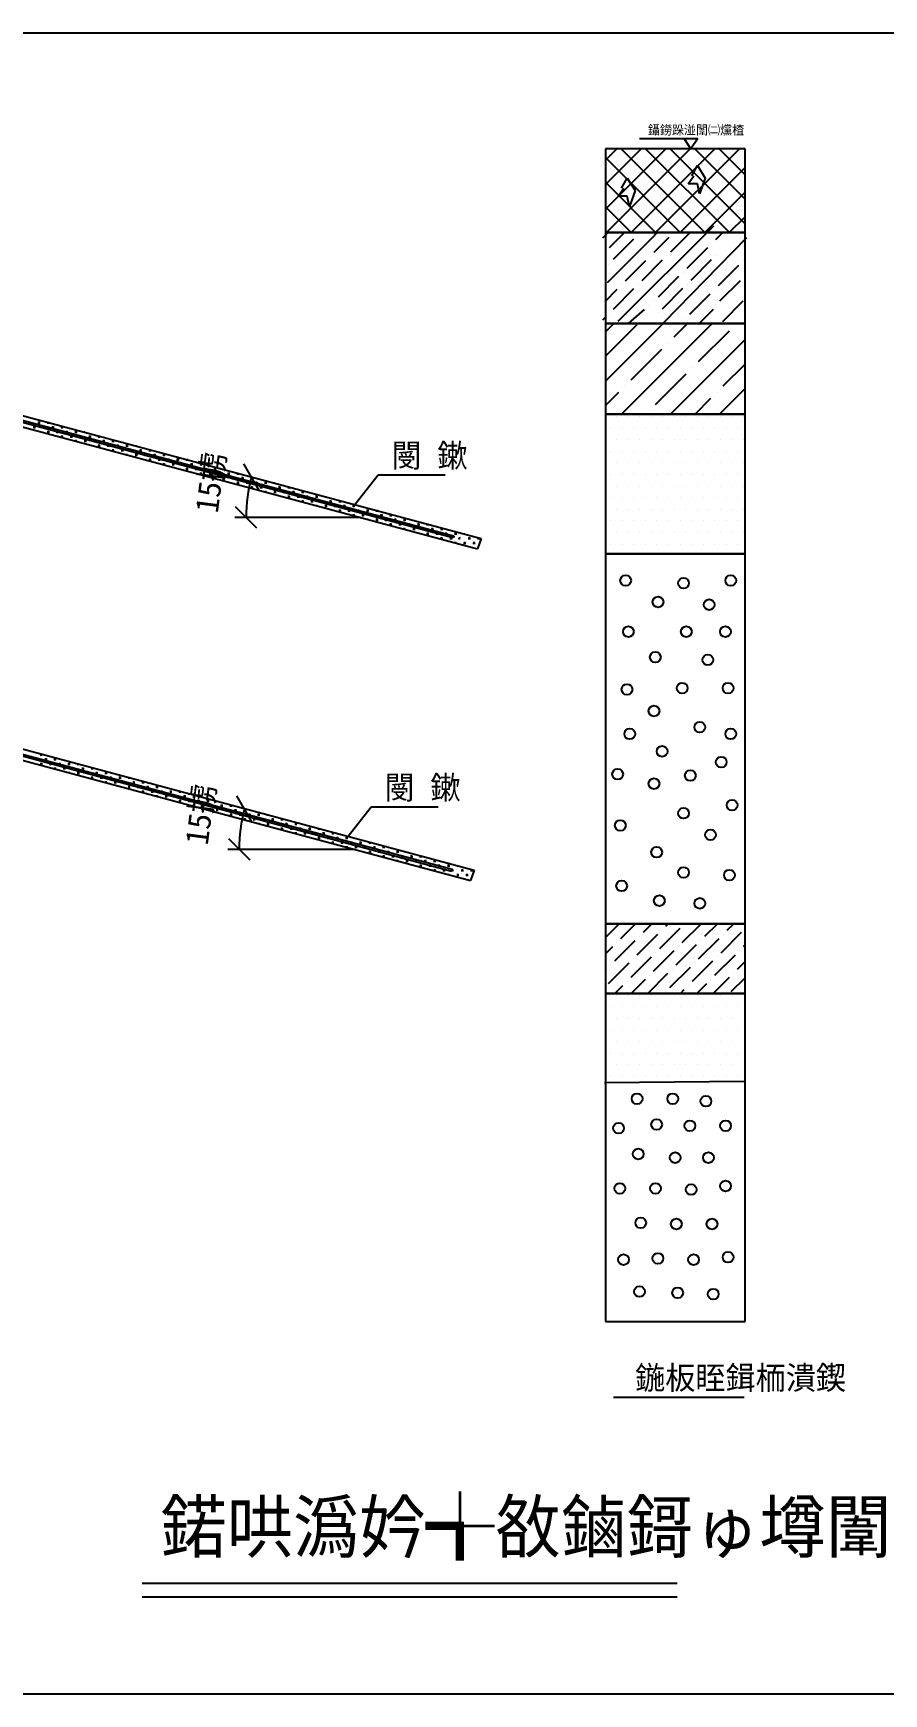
# Model space of a CAD drawing. Header units: metres. Extents: x 0 to 362, y 0 to 210.
# Drawn here: x 107.1 to 214.7, y 0 to 210 of the extents above; entities that cross this region are included whole.
import ezdxf

# ---------------------------------------------------------------- set-up
doc = ezdxf.new("R2010")
doc.units = ezdxf.units.M
doc.layers.add(' ', color=7, linetype='Continuous')

msp = doc.modelspace()

# ---------------------------------------------------------------- linework, layer by layer
for p, q in [((297, 210), (0, 210)), ((197.17, 195.38), (179.5, 195.38)), ((179.5, 195.38), (179.5, 184.79)), ((179.5, 187.74), (187.14, 195.38)), ((179.5, 190.85), (184.03, 195.38)), ((179.5, 193.95), (180.93, 195.38)), ((179.65, 184.79), (190.24, 195.38)), ((192.07, 184.79), (181.48, 195.38)), ((182.75, 184.79), (193.35, 195.38)), ((183.82, 196.67), (191.2, 196.67)), ((195.18, 184.79), (184.59, 195.38)), ((185.86, 184.79), (196.45, 195.38)), ((197.17, 185.9), (187.69, 195.38)), ((190.3, 195.39), (189.46, 196.67)), ((191.2, 196.67), (190.3, 195.39)), ((197.17, 189.01), (190.8, 195.38)), ((197.17, 192.11), (193.9, 195.38)), ((197.17, 195.22), (197, 195.38)), ((197.17, 184.79), (197.17, 195.38)), ((188.97, 184.79), (179.5, 194.27)), ((190.42, 191.96), (191.14, 193.25)), ((191.14, 193.25), (192.14, 191.68)), ((185.86, 184.79), (179.5, 191.16)), ((181.54, 190.39), (182.26, 191.68)), ((182.26, 191.68), (183.26, 190.11)), ((188.96, 184.79), (197.17, 193)), ((189.99, 190.96), (190.71, 191.96)), ((192.14, 191.68), (191.42, 189.68)), ((181.11, 189.39), (181.83, 190.39)), ((182.26, 189.39), (181.11, 189.39)), ((182.54, 188.1), (182.26, 189.39)), ((183.26, 190.11), (182.54, 188.1)), ((191.14, 190.96), (189.99, 190.96)), ((191.42, 189.68), (191.14, 190.96)), ((192.07, 184.79), (197.17, 189.9)), ((182.76, 184.79), (179.5, 188.06)), ((179.17, 184.11), (179.91, 184.85)), ((179.66, 184.79), (179.5, 184.95)), ((180.02, 182.88), (181.98, 184.85)), ((181.1, 173.6), (193.21, 185.65)), ((185.71, 184.44), (186.12, 184.85)), ((187.78, 182.37), (190.26, 184.85)), ((193.47, 183.92), (194.4, 184.85)), ((195.17, 184.79), (197.17, 186.79)), ((197.17, 184.79), (179.5, 184.79)), ((179.5, 184.79), (197.17, 184.79)), ((179.5, 184.79), (179.5, 173.31)), ((179.77, 178.49), (185.8, 184.52)), ((180.51, 181.41), (183.09, 184)), ((183.43, 184.24), (183.43, 184.24)), ((185.19, 183.92), (185.19, 183.92)), ((185.67, 182.3), (187.55, 184.19)), ((186.89, 173.43), (197.4, 184.18)), ((189.85, 180.3), (192.44, 182.88)), ((192.95, 183.4), (192.95, 183.4)), ((197.17, 173.31), (197.17, 184.79)), ((179.5, 182.37), (179.5, 182.37)), ((179.91, 180.73), (179.91, 180.73)), ((182.04, 178.68), (184.63, 181.27)), ((184.16, 178.74), (186.74, 181.33)), ((185.15, 181.78), (185.15, 181.78)), ((187.26, 181.85), (187.26, 181.85)), ((190.35, 178.78), (192.93, 181.37)), ((193.45, 181.89), (193.45, 181.89)), ((193.8, 178.1), (196.39, 180.68)), ((196.91, 181.2), (196.91, 181.2)), ((181.57, 180.3), (181.57, 180.3)), ((186.23, 176.68), (188.81, 179.26)), ((189.33, 179.78), (189.33, 179.78)), ((193.99, 176.16), (196.58, 178.74)), ((197.09, 179.26), (197.09, 179.26)), ((179.46, 176.09), (181.01, 177.64)), ((180.53, 175.12), (183.12, 177.71)), ((181.53, 178.16), (181.53, 178.16)), ((183.64, 178.23), (183.64, 178.23)), ((186.72, 175.16), (189.31, 177.75)), ((189.83, 178.26), (189.83, 178.26)), ((190.18, 174.47), (192.77, 177.06)), ((193.29, 177.58), (193.29, 177.58)), ((49.76, 175.81), (160.2, 146.22)), ((49.81, 176.04), (160.28, 146.44)), ((180.02, 174.61), (180.02, 174.61)), ((182.41, 173.29), (184.46, 175.04)), ((184.97, 175.56), (184.97, 175.56)), ((185.71, 176.16), (185.71, 176.16)), ((186.21, 174.64), (186.21, 174.64)), ((191.29, 173.22), (193.18, 175.11)), ((193.47, 175.64), (193.47, 175.64)), ((194.34, 173.56), (196.93, 176.15)), ((179.17, 173.76), (179.5, 174.09)), ((197.17, 173.31), (179.5, 173.31)), ((179.5, 173.31), (197.17, 173.31)), ((179.5, 173.31), (179.5, 161.84)), ((179.5, 166.01), (186.8, 173.31)), ((179.5, 172.22), (180.59, 173.31)), ((179.65, 169.27), (183.53, 173.15)), ((181.53, 161.84), (193.01, 173.31)), ((188.19, 171.6), (189.9, 173.31)), ((189.66, 173.96), (189.66, 173.96)), ((191.29, 168.5), (195.18, 172.38)), ((195.95, 173.15), (195.95, 173.15)), ((197.17, 161.84), (197.17, 173.31)), ((71.53, 170.82), (163.77, 146.11)), ((187.41, 170.82), (187.41, 170.82)), ((187.74, 161.84), (197.17, 171.27)), ((71.19, 169.47), (163.31, 144.79)), ((182.76, 166.17), (186.64, 170.05)), ((194.4, 165.39), (197.17, 168.16)), ((185.86, 163.06), (189.74, 166.94)), ((190.52, 167.72), (190.52, 167.72)), ((179.5, 162.91), (181.2, 164.61)), ((181.98, 165.39), (181.98, 165.39)), ((190.85, 161.84), (192.85, 163.84)), ((193.62, 164.61), (193.62, 164.61)), ((193.95, 161.84), (197.17, 165.06)), ((197.17, 161.84), (179.5, 161.84)), ((179.5, 161.84), (197.17, 161.84)), ((179.5, 161.84), (179.5, 144.18)), ((185.08, 162.29), (185.08, 162.29)), ((197.17, 144.18), (197.17, 161.84)), ((107.13, 160.17), (107.42, 160.17)), ((107.27, 161.19), (107.27, 161.29)), ((107.27, 160.02), (107.27, 160.32)), ((107.71, 160.75), (108, 160.75)), ((107.86, 160.61), (107.86, 160.9)), ((107.86, 159.72), (107.86, 159.73)), ((108.3, 160.17), (108.59, 160.17)), ((108.44, 160.02), (108.44, 160.32)), ((108.88, 160.75), (109.17, 160.75)), ((109.03, 160.61), (109.03, 160.82)), ((109.03, 159.44), (109.03, 159.73)), ((109.47, 160.17), (109.76, 160.17)), ((109.61, 160.02), (109.61, 160.32)), ((110.2, 159.44), (110.2, 159.73)), ((110.64, 160.17), (110.93, 160.17)), ((110.78, 160.02), (110.78, 160.32)), ((111.37, 159.44), (111.37, 159.73)), ((111.96, 160.02), (111.96, 160.04)), ((112.54, 159.44), (112.54, 159.73)), ((180.15, 160.04), (180.15, 160.04)), ((180.89, 161.5), (180.89, 161.5)), ((181.62, 160.04), (181.62, 160.04)), ((182.35, 161.5), (182.35, 161.5)), ((183.08, 160.04), (183.08, 160.04)), ((183.81, 161.5), (183.81, 161.5)), ((184.55, 160.04), (184.55, 160.04)), ((185.28, 161.5), (185.28, 161.5)), ((186.01, 160.04), (186.01, 160.04)), ((186.74, 161.5), (186.74, 161.5)), ((187.47, 160.04), (187.47, 160.04)), ((188.2, 161.5), (188.2, 161.5)), ((188.94, 160.04), (188.94, 160.04)), ((189.67, 161.5), (189.67, 161.5)), ((190.4, 160.04), (190.4, 160.04)), ((191.13, 161.5), (191.13, 161.5)), ((191.86, 160.04), (191.86, 160.04)), ((192.6, 161.5), (192.6, 161.5)), ((193.33, 160.04), (193.33, 160.04)), ((194.06, 161.5), (194.06, 161.5)), ((194.79, 160.04), (194.79, 160.04)), ((195.52, 161.5), (195.52, 161.5)), ((196.25, 160.04), (196.25, 160.04)), ((196.99, 161.5), (196.99, 161.5)), ((108.88, 159.58), (109.17, 159.58)), ((110.05, 159.58), (110.35, 159.58)), ((110.64, 159), (110.93, 159)), ((110.78, 158.94), (110.78, 159.14)), ((111.22, 159.58), (111.52, 159.58)), ((111.81, 159), (112.1, 159)), ((111.96, 158.85), (111.96, 159.14)), ((112.39, 159.58), (112.69, 159.58)), ((112.54, 158.47), (112.54, 158.56)), ((112.98, 159), (113.27, 159)), ((113.13, 158.85), (113.13, 159.14)), ((113.57, 159.58), (113.64, 159.58)), ((113.57, 158.41), (113.86, 158.41)), ((113.71, 159.44), (113.71, 159.57)), ((113.71, 158.27), (113.71, 158.56)), ((114.15, 159), (114.44, 159)), ((114.3, 158.85), (114.3, 159.14)), ((114.74, 158.41), (115.03, 158.41)), ((114.88, 158.27), (114.88, 158.56)), ((115.32, 159), (115.61, 159)), ((115.32, 157.83), (115.61, 157.83)), ((115.47, 158.85), (115.47, 159.1)), ((115.47, 157.68), (115.47, 157.97)), ((115.91, 158.41), (116.2, 158.41)), ((116.05, 158.27), (116.05, 158.56)), ((116.49, 157.83), (116.79, 157.83)), ((116.64, 157.68), (116.64, 157.97)), ((117.08, 158.41), (117.37, 158.41)), ((117.22, 158.27), (117.22, 158.56)), ((117.66, 157.83), (117.96, 157.83)), ((117.81, 157.68), (117.81, 157.97)), ((118.4, 158.27), (118.4, 158.31)), ((118.83, 157.83), (119.13, 157.83)), ((118.98, 157.68), (118.98, 157.97)), ((120.01, 157.83), (120.2, 157.83)), ((120.15, 157.68), (120.15, 157.84)), ((180.89, 158.58), (180.89, 158.58)), ((182.35, 158.58), (182.35, 158.58)), ((183.81, 158.58), (183.81, 158.58)), ((185.28, 158.58), (185.28, 158.58)), ((186.74, 158.58), (186.74, 158.58)), ((188.2, 158.58), (188.2, 158.58)), ((189.67, 158.58), (189.67, 158.58)), ((191.13, 158.58), (191.13, 158.58)), ((192.6, 158.58), (192.6, 158.58)), ((194.06, 158.58), (194.06, 158.58)), ((195.52, 158.58), (195.52, 158.58)), ((196.99, 158.58), (196.99, 158.58)), ((117.11, 157.24), (117.37, 157.24)), ((117.22, 157.21), (117.22, 157.39)), ((118.25, 157.24), (118.54, 157.24)), ((118.4, 157.1), (118.4, 157.39)), ((118.98, 156.74), (118.98, 156.8)), ((119.42, 157.24), (119.71, 157.24)), ((119.57, 157.1), (119.57, 157.39)), ((120.01, 156.66), (120.3, 156.66)), ((120.15, 156.51), (120.15, 156.8)), ((120.59, 157.24), (120.88, 157.24)), ((120.74, 157.1), (120.74, 157.39)), ((121.18, 156.66), (121.47, 156.66)), ((121.32, 156.51), (121.32, 156.8)), ((121.76, 157.24), (122.05, 157.24)), ((121.76, 156.07), (122.05, 156.07)), ((121.91, 157.1), (121.91, 157.37)), ((121.91, 155.96), (121.91, 156.22)), ((122.35, 156.66), (122.64, 156.66)), ((122.49, 156.51), (122.49, 156.8)), ((122.93, 156.07), (123.23, 156.07)), ((123.08, 155.92), (123.08, 156.22)), ((123.52, 156.66), (123.81, 156.66)), ((123.66, 156.51), (123.66, 156.8)), ((123.66, 155.49), (123.66, 155.63)), ((123.66, 155.49), (123.81, 155.49)), ((124.1, 156.07), (124.4, 156.07)), ((124.25, 155.92), (124.25, 156.22)), ((124.69, 155.49), (124.98, 155.49)), ((124.84, 156.51), (124.84, 156.59)), ((124.84, 155.34), (124.84, 155.63)), ((125.27, 156.07), (125.57, 156.07)), ((125.42, 155.92), (125.42, 156.22)), ((125.86, 155.49), (126.15, 155.49)), ((126.01, 155.34), (126.01, 155.63)), ((126.45, 156.07), (126.74, 156.07)), ((126.59, 155.92), (126.59, 156.11)), ((127.03, 155.49), (127.32, 155.49)), ((127.18, 155.34), (127.18, 155.63)), ((128.2, 155.49), (128.49, 155.49)), ((128.35, 155.34), (128.35, 155.63)), ((135.67, 152.24), (133.76, 155.55)), ((180.15, 157.11), (180.15, 157.11)), ((180.89, 155.65), (180.89, 155.65)), ((181.62, 157.11), (181.62, 157.11)), ((182.35, 155.65), (182.35, 155.65)), ((183.08, 157.11), (183.08, 157.11)), ((183.81, 155.65), (183.81, 155.65)), ((184.55, 157.11), (184.55, 157.11)), ((185.28, 155.65), (185.28, 155.65)), ((186.01, 157.11), (186.01, 157.11)), ((186.74, 155.65), (186.74, 155.65)), ((187.47, 157.11), (187.47, 157.11)), ((188.2, 155.65), (188.2, 155.65)), ((188.94, 157.11), (188.94, 157.11)), ((189.67, 155.65), (189.67, 155.65)), ((190.4, 157.11), (190.4, 157.11)), ((191.13, 155.65), (191.13, 155.65)), ((191.86, 157.11), (191.86, 157.11)), ((192.6, 155.65), (192.6, 155.65)), ((193.33, 157.11), (193.33, 157.11)), ((194.06, 155.65), (194.06, 155.65)), ((194.79, 157.11), (194.79, 157.11)), ((195.52, 155.65), (195.52, 155.65)), ((196.25, 157.11), (196.25, 157.11)), ((196.99, 155.65), (196.99, 155.65)), ((125.42, 155.02), (125.42, 155.05)), ((126.45, 154.9), (126.74, 154.9)), ((126.59, 154.75), (126.59, 155.05)), ((127.62, 154.9), (127.91, 154.9)), ((127.76, 154.75), (127.76, 155.05)), ((128.2, 154.31), (128.49, 154.31)), ((128.35, 154.23), (128.35, 154.46)), ((128.79, 154.9), (129.08, 154.9)), ((128.93, 154.75), (128.93, 155.05)), ((129.37, 154.31), (129.67, 154.31)), ((129.52, 154.17), (129.52, 154.46)), ((129.96, 154.9), (130.25, 154.9)), ((130.1, 154.75), (130.1, 155.05)), ((130.1, 153.76), (130.1, 153.88)), ((130.22, 153.73), (130.25, 153.73)), ((130.54, 154.31), (130.84, 154.31)), ((130.69, 154.17), (130.69, 154.46)), ((131.13, 153.73), (131.42, 153.73)), ((131.28, 154.75), (131.28, 154.86)), ((131.28, 153.58), (131.28, 153.88)), ((131.71, 154.31), (132.01, 154.31)), ((131.86, 154.17), (131.86, 154.46)), ((132.3, 153.73), (132.59, 153.73)), ((132.45, 153.58), (132.45, 153.88)), ((132.89, 154.31), (133.18, 154.31)), ((133.03, 154.17), (133.03, 154.39)), ((133.47, 153.73), (133.76, 153.73)), ((133.62, 153.58), (133.62, 153.88)), ((134.64, 153.73), (134.93, 153.73)), ((134.79, 153.58), (134.79, 153.88)), ((135.96, 153.58), (135.96, 153.6)), ((147.8, 150.39), (150.77, 154.14)), ((150.77, 154.14), (159.22, 154.14)), ((180.15, 154.19), (180.15, 154.19)), ((181.62, 154.19), (181.62, 154.19)), ((183.08, 154.19), (183.08, 154.19)), ((184.55, 154.19), (184.55, 154.19)), ((186.01, 154.19), (186.01, 154.19)), ((187.47, 154.19), (187.47, 154.19)), ((188.94, 154.19), (188.94, 154.19)), ((190.4, 154.19), (190.4, 154.19)), ((191.86, 154.19), (191.86, 154.19)), ((193.33, 154.19), (193.33, 154.19)), ((194.79, 154.19), (194.79, 154.19)), ((196.25, 154.19), (196.25, 154.19)), ((131.86, 153.29), (131.86, 153.29)), ((132.89, 153.14), (133.18, 153.14)), ((133.03, 153), (133.03, 153.29)), ((134.06, 153.14), (134.35, 153.14)), ((134.2, 153), (134.2, 153.29)), ((134.64, 152.56), (134.93, 152.56)), ((134.79, 152.51), (134.79, 152.7)), ((135.23, 153.14), (135.52, 153.14)), ((135.37, 153), (135.37, 153.29)), ((135.81, 152.56), (136.11, 152.56)), ((135.96, 152.41), (135.96, 152.7)), ((136.4, 153.14), (136.69, 153.14)), ((136.54, 153), (136.54, 153.29)), ((136.54, 152.03), (136.54, 152.12)), ((136.98, 152.56), (137.28, 152.56)), ((137.13, 152.41), (137.13, 152.7)), ((137.57, 153.14), (137.68, 153.14)), ((137.57, 151.97), (137.86, 151.97)), ((137.72, 153), (137.72, 153.13)), ((137.72, 151.83), (137.72, 152.12)), ((138.15, 152.56), (138.45, 152.56)), ((138.3, 152.41), (138.3, 152.7)), ((138.74, 151.97), (139.03, 151.97)), ((138.89, 151.83), (138.89, 152.12)), ((139.33, 152.56), (139.62, 152.56)), ((139.33, 151.39), (139.62, 151.39)), ((139.47, 152.41), (139.47, 152.66)), ((139.47, 151.25), (139.47, 151.53)), ((139.91, 151.97), (140.2, 151.97)), ((140.06, 151.83), (140.06, 152.12)), ((140.5, 151.39), (140.79, 151.39)), ((140.64, 151.24), (140.64, 151.53)), ((141.08, 151.97), (141.37, 151.97)), ((141.23, 151.83), (141.23, 152.12)), ((141.67, 151.39), (141.96, 151.39)), ((141.81, 151.24), (141.81, 151.53)), ((142.4, 151.83), (142.4, 151.88)), ((142.84, 151.39), (143.13, 151.39)), ((142.98, 151.24), (142.98, 151.53)), ((144.01, 151.39), (144.23, 151.39)), ((144.16, 151.24), (144.16, 151.41)), ((180.15, 151.26), (180.15, 151.26)), ((180.89, 152.72), (180.89, 152.72)), ((181.62, 151.26), (181.62, 151.26)), ((182.35, 152.72), (182.35, 152.72)), ((183.08, 151.26), (183.08, 151.26)), ((183.81, 152.72), (183.81, 152.72)), ((184.55, 151.26), (184.55, 151.26)), ((185.28, 152.72), (185.28, 152.72)), ((186.01, 151.26), (186.01, 151.26)), ((186.74, 152.72), (186.74, 152.72)), ((187.47, 151.26), (187.47, 151.26)), ((188.2, 152.72), (188.2, 152.72)), ((188.94, 151.26), (188.94, 151.26)), ((189.67, 152.72), (189.67, 152.72)), ((190.4, 151.26), (190.4, 151.26)), ((191.13, 152.72), (191.13, 152.72)), ((191.86, 151.26), (191.86, 151.26)), ((192.6, 152.72), (192.6, 152.72)), ((193.33, 151.26), (193.33, 151.26)), ((194.06, 152.72), (194.06, 152.72)), ((194.79, 151.26), (194.79, 151.26)), ((195.52, 152.72), (195.52, 152.72)), ((196.25, 151.26), (196.25, 151.26)), ((196.99, 152.72), (196.99, 152.72)), ((132.69, 150.14), (135.39, 147.44)), ((141.14, 150.8), (141.37, 150.8)), ((141.23, 150.78), (141.23, 150.95)), ((142.25, 150.8), (142.55, 150.8)), ((142.4, 150.66), (142.4, 150.95)), ((142.98, 150.31), (142.98, 150.36)), ((143.42, 150.8), (143.72, 150.8)), ((143.57, 150.66), (143.57, 150.95)), ((144.01, 150.22), (144.3, 150.22)), ((144.16, 150.07), (144.16, 150.36)), ((144.59, 150.8), (144.89, 150.8)), ((144.74, 150.66), (144.74, 150.95)), ((145.18, 150.22), (145.47, 150.22)), ((145.33, 150.07), (145.33, 150.36)), ((145.77, 150.8), (146.06, 150.8)), ((145.77, 149.63), (146.06, 149.63)), ((145.91, 150.66), (145.91, 150.94)), ((145.91, 149.52), (145.91, 149.78)), ((146.35, 150.22), (146.64, 150.22)), ((146.5, 150.07), (146.5, 150.36)), ((146.94, 149.63), (147.23, 149.63)), ((147.08, 149.48), (147.08, 149.78)), ((147.52, 150.22), (147.81, 150.22)), ((147.67, 150.07), (147.67, 150.36)), ((147.67, 149.05), (147.67, 149.19)), ((148.11, 149.63), (148.4, 149.63)), ((148.25, 149.48), (148.25, 149.78)), ((148.84, 150.07), (148.84, 150.15)), ((148.84, 148.9), (148.84, 149.19)), ((149.28, 149.63), (149.57, 149.63)), ((149.42, 149.48), (149.42, 149.78)), ((150.01, 148.9), (150.01, 149.19)), ((150.45, 149.63), (150.74, 149.63)), ((150.6, 149.48), (150.6, 149.68)), ((151.18, 148.9), (151.18, 149.19)), ((152.35, 148.9), (152.35, 149.19)), ((180.89, 149.8), (180.89, 149.8)), ((182.35, 149.8), (182.35, 149.8)), ((183.81, 149.8), (183.81, 149.8)), ((185.28, 149.8), (185.28, 149.8)), ((186.74, 149.8), (186.74, 149.8)), ((188.2, 149.8), (188.2, 149.8)), ((189.67, 149.8), (189.67, 149.8)), ((191.13, 149.8), (191.13, 149.8)), ((192.6, 149.8), (192.6, 149.8)), ((194.06, 149.8), (194.06, 149.8)), ((195.52, 149.8), (195.52, 149.8)), ((196.99, 149.8), (196.99, 149.8)), ((132.62, 148.79), (148.37, 148.79)), ((147.7, 149.05), (147.81, 149.05)), ((148.69, 149.05), (148.99, 149.05)), ((149.42, 148.58), (149.42, 148.61)), ((149.86, 149.05), (150.16, 149.05)), ((150.45, 148.46), (150.74, 148.46)), ((150.6, 148.31), (150.6, 148.61)), ((151.03, 149.05), (151.33, 149.05)), ((151.62, 148.46), (151.91, 148.46)), ((151.77, 148.31), (151.77, 148.61)), ((152.21, 149.05), (152.5, 149.05)), ((152.21, 147.87), (152.5, 147.87)), ((152.35, 147.8), (152.35, 148.02)), ((152.79, 148.46), (153.08, 148.46)), ((152.94, 148.31), (152.94, 148.61)), ((153.38, 147.87), (153.67, 147.87)), ((153.52, 147.73), (153.52, 148.02)), ((153.96, 148.46), (154.25, 148.46)), ((154.11, 148.31), (154.11, 148.61)), ((154.11, 147.33), (154.11, 147.44)), ((154.25, 147.29), (154.25, 147.29)), ((154.55, 147.87), (154.84, 147.87)), ((154.69, 147.73), (154.69, 148.02)), ((155.13, 148.46), (155.16, 148.46)), ((155.13, 147.29), (155.43, 147.29)), ((155.28, 148.31), (155.28, 148.43)), ((155.28, 147.14), (155.28, 147.44)), ((155.72, 147.87), (156.01, 147.87)), ((155.86, 147.73), (155.86, 148.02)), ((156.3, 147.29), (156.6, 147.29)), ((156.45, 147.14), (156.45, 147.44)), ((156.89, 147.87), (157.18, 147.87)), ((157.04, 147.73), (157.04, 147.96)), ((157.47, 147.29), (157.77, 147.29)), ((157.62, 147.14), (157.62, 147.44)), ((158.65, 147.29), (158.94, 147.29)), ((158.79, 147.14), (158.79, 147.44)), ((159.96, 147.14), (159.96, 147.17)), ((180.15, 148.33), (180.15, 148.33)), ((181.62, 148.33), (181.62, 148.33)), ((183.08, 148.33), (183.08, 148.33)), ((184.55, 148.33), (184.55, 148.33)), ((186.01, 148.33), (186.01, 148.33)), ((187.47, 148.33), (187.47, 148.33)), ((188.94, 148.33), (188.94, 148.33)), ((190.4, 148.33), (190.4, 148.33)), ((191.86, 148.33), (191.86, 148.33)), ((193.33, 148.33), (193.33, 148.33)), ((194.79, 148.33), (194.79, 148.33)), ((196.25, 148.33), (196.25, 148.33)), ((156.89, 146.7), (157.18, 146.7)), ((157.04, 146.56), (157.04, 146.85)), ((158.06, 146.7), (158.35, 146.7)), ((158.21, 146.56), (158.21, 146.85)), ((158.65, 146.12), (158.94, 146.12)), ((158.79, 146.07), (158.79, 146.27)), ((159.23, 146.7), (159.52, 146.7)), ((159.38, 146.56), (159.38, 146.85)), ((159.82, 146.12), (160.11, 146.12)), ((159.96, 145.97), (159.96, 146.27)), ((160.4, 146.3), (160.21, 146.22)), ((160.28, 146.44), (160.4, 146.3)), ((160.4, 146.7), (160.69, 146.7)), ((160.55, 146.56), (160.55, 146.85)), ((160.55, 145.6), (160.55, 145.68)), ((161.11, 146.11), (160.92, 146.03)), ((160.99, 146.26), (161.11, 146.11)), ((161.57, 146.7), (161.71, 146.7)), ((161.57, 145.53), (161.86, 145.53)), ((161.72, 146.56), (161.72, 146.7)), ((161.72, 145.39), (161.72, 145.68)), ((162.16, 146.12), (162.45, 146.12)), ((162.3, 145.97), (162.3, 146.27)), ((162.74, 145.53), (163.04, 145.53)), ((162.89, 145.39), (162.89, 145.68)), ((163.77, 146.11), (163.31, 144.79)), ((163.33, 146.12), (163.61, 146.12)), ((163.47, 145.97), (163.47, 146.23)), ((180.15, 145.4), (180.15, 145.4)), ((180.89, 146.87), (180.89, 146.87)), ((181.62, 145.4), (181.62, 145.4)), ((182.35, 146.87), (182.35, 146.87)), ((183.08, 145.4), (183.08, 145.4)), ((183.81, 146.87), (183.81, 146.87)), ((184.55, 145.4), (184.55, 145.4)), ((185.28, 146.87), (185.28, 146.87)), ((186.01, 145.4), (186.01, 145.4)), ((186.74, 146.87), (186.74, 146.87)), ((187.47, 145.4), (187.47, 145.4)), ((188.2, 146.87), (188.2, 146.87)), ((188.94, 145.4), (188.94, 145.4)), ((189.67, 146.87), (189.67, 146.87)), ((190.4, 145.4), (190.4, 145.4)), ((191.13, 146.87), (191.13, 146.87)), ((191.86, 145.4), (191.86, 145.4)), ((192.6, 146.87), (192.6, 146.87)), ((193.33, 145.4), (193.33, 145.4)), ((194.06, 146.87), (194.06, 146.87)), ((194.79, 145.4), (194.79, 145.4)), ((195.52, 146.87), (195.52, 146.87)), ((196.25, 145.4), (196.25, 145.4)), ((196.99, 146.87), (196.99, 146.87)), ((197.17, 144.18), (179.5, 144.18)), ((179.5, 144.18), (197.17, 144.18)), ((179.5, 144.18), (179.5, 97.39)), ((197.17, 97.39), (197.17, 144.18)), ((49.58, 133.64), (160.03, 104.05)), ((49.64, 133.87), (160.11, 104.27)), ((71.05, 128.78), (162.9, 104.17)), ((70.74, 127.44), (162.45, 102.87)), ((107.41, 118.19), (107.71, 118.19)), ((107.56, 118.04), (107.56, 118.33)), ((108, 118.77), (108.29, 118.77)), ((108.14, 118.62), (108.14, 118.84)), ((108.14, 117.45), (108.14, 117.75)), ((108.58, 118.19), (108.88, 118.19)), ((108.73, 118.04), (108.73, 118.33)), ((109.32, 117.45), (109.32, 117.75)), ((109.75, 118.19), (110.05, 118.19)), ((109.9, 118.04), (109.9, 118.33)), ((110.49, 117.45), (110.49, 117.75)), ((111.07, 118.04), (111.07, 118.05)), ((111.66, 117.45), (111.66, 117.75)), ((108, 117.6), (108.29, 117.6)), ((109.17, 117.6), (109.46, 117.6)), ((109.75, 117.01), (110.05, 117.01)), ((109.9, 116.95), (109.9, 117.16)), ((110.34, 117.6), (110.63, 117.6)), ((110.93, 117.01), (111.22, 117.01)), ((111.07, 116.87), (111.07, 117.16)), ((111.51, 117.6), (111.8, 117.6)), ((111.66, 116.48), (111.66, 116.58)), ((112.1, 117.01), (112.39, 117.01)), ((112.24, 116.87), (112.24, 117.16)), ((112.68, 117.6), (112.76, 117.6)), ((112.68, 116.43), (112.97, 116.43)), ((112.83, 117.45), (112.83, 117.58)), ((112.83, 116.28), (112.83, 116.58)), ((113.27, 117.01), (113.56, 117.01)), ((113.41, 116.87), (113.41, 117.16)), ((113.85, 116.43), (114.15, 116.43)), ((114, 116.28), (114, 116.58)), ((114.44, 117.01), (114.73, 117.01)), ((114.44, 115.84), (114.73, 115.84)), ((114.58, 116.87), (114.58, 117.11)), ((114.58, 115.7), (114.58, 115.99)), ((115.02, 116.43), (115.32, 116.43)), ((115.17, 116.28), (115.17, 116.58)), ((115.61, 115.84), (115.9, 115.84)), ((115.76, 115.7), (115.76, 115.99)), ((116.19, 116.43), (116.49, 116.43)), ((116.34, 116.28), (116.34, 116.58)), ((116.78, 115.84), (117.07, 115.84)), ((116.93, 115.7), (116.93, 115.99)), ((117.51, 116.28), (117.51, 116.33)), ((117.95, 115.84), (118.24, 115.84)), ((118.1, 115.7), (118.1, 115.99)), ((119.12, 115.84), (119.32, 115.84)), ((119.27, 115.7), (119.27, 115.86)), ((116.23, 115.26), (116.49, 115.26)), ((116.34, 115.23), (116.34, 115.4)), ((117.37, 115.26), (117.66, 115.26)), ((117.51, 115.11), (117.51, 115.4)), ((118.1, 114.76), (118.1, 114.82)), ((118.54, 115.26), (118.83, 115.26)), ((118.68, 115.11), (118.68, 115.4)), ((119.12, 114.67), (119.41, 114.67)), ((119.27, 114.53), (119.27, 114.82)), ((119.71, 115.26), (120, 115.26)), ((119.85, 115.11), (119.85, 115.4)), ((120.29, 114.67), (120.59, 114.67)), ((120.44, 114.53), (120.44, 114.82)), ((120.88, 115.26), (121.17, 115.26)), ((120.88, 114.09), (121.17, 114.09)), ((121.02, 115.11), (121.02, 115.39)), ((121.02, 113.97), (121.02, 114.23)), ((121.46, 114.67), (121.76, 114.67)), ((121.61, 114.53), (121.61, 114.82)), ((122.05, 114.09), (122.34, 114.09)), ((122.2, 113.94), (122.2, 114.23)), ((122.63, 114.67), (122.93, 114.67)), ((122.78, 114.53), (122.78, 114.82)), ((122.78, 113.5), (122.78, 113.65)), ((122.78, 113.5), (122.93, 113.5)), ((123.22, 114.09), (123.51, 114.09)), ((123.37, 113.94), (123.37, 114.23)), ((123.81, 113.5), (124.1, 113.5)), ((123.95, 114.53), (123.95, 114.6)), ((123.95, 113.36), (123.95, 113.65)), ((124.39, 114.09), (124.68, 114.09)), ((124.54, 113.94), (124.54, 114.23)), ((124.98, 113.5), (125.27, 113.5)), ((125.12, 113.36), (125.12, 113.65)), ((125.56, 114.09), (125.85, 114.09)), ((125.71, 113.94), (125.71, 114.13)), ((126.15, 113.5), (126.44, 113.5)), ((126.29, 113.36), (126.29, 113.65)), ((127.32, 113.5), (127.61, 113.5)), ((127.46, 113.36), (127.46, 113.65)), ((134.79, 110.25), (132.88, 113.56)), ((124.54, 113.03), (124.54, 113.06)), ((125.56, 112.92), (125.85, 112.92)), ((125.71, 112.77), (125.71, 113.06)), ((126.73, 112.92), (127.03, 112.92)), ((126.88, 112.77), (126.88, 113.06)), ((127.32, 112.33), (127.61, 112.33)), ((127.46, 112.25), (127.46, 112.48)), ((127.9, 112.92), (128.2, 112.92)), ((128.05, 112.77), (128.05, 113.06)), ((128.49, 112.33), (128.78, 112.33)), ((128.64, 112.18), (128.64, 112.48)), ((129.07, 112.92), (129.37, 112.92)), ((129.22, 112.77), (129.22, 113.06)), ((129.22, 111.78), (129.22, 111.89)), ((129.33, 111.75), (129.37, 111.75)), ((129.66, 112.33), (129.95, 112.33)), ((129.81, 112.18), (129.81, 112.48)), ((130.25, 111.75), (130.54, 111.75)), ((130.39, 112.77), (130.39, 112.88)), ((130.39, 111.6), (130.39, 111.89)), ((130.83, 112.33), (131.12, 112.33)), ((130.98, 112.18), (130.98, 112.48)), ((130.98, 111.31), (130.98, 111.31)), ((131.42, 111.75), (131.71, 111.75)), ((131.56, 111.6), (131.56, 111.89)), ((132, 112.33), (132.29, 112.33)), ((132.15, 112.18), (132.15, 112.4)), ((132.15, 111.01), (132.15, 111.31)), ((132.59, 111.75), (132.88, 111.75)), ((132.73, 111.6), (132.73, 111.89)), ((133.32, 111.01), (133.32, 111.31)), ((133.76, 111.75), (134.05, 111.75)), ((133.9, 111.6), (133.9, 111.89)), ((134.49, 111.01), (134.49, 111.31)), ((135.08, 111.6), (135.08, 111.62)), ((135.66, 111.01), (135.66, 111.31)), ((146.95, 108.44), (149.89, 112.16)), ((149.89, 112.16), (158.34, 112.16)), ((132, 111.16), (132.29, 111.16)), ((133.17, 111.16), (133.47, 111.16)), ((133.76, 110.57), (134.05, 110.57)), ((133.9, 110.52), (133.9, 110.72)), ((134.34, 111.16), (134.64, 111.16)), ((134.93, 110.57), (135.22, 110.57)), ((135.08, 110.43), (135.08, 110.72)), ((135.51, 111.16), (135.81, 111.16)), ((135.66, 110.05), (135.66, 110.14)), ((136.1, 110.57), (136.39, 110.57)), ((136.25, 110.43), (136.25, 110.72)), ((136.69, 111.16), (136.79, 111.16)), ((136.69, 109.99), (136.98, 109.99)), ((136.83, 111.01), (136.83, 111.15)), ((136.83, 109.84), (136.83, 110.14)), ((137.27, 110.57), (137.56, 110.57)), ((137.42, 110.43), (137.42, 110.72)), ((137.86, 109.99), (138.15, 109.99)), ((138, 109.84), (138, 110.14)), ((138.44, 110.57), (138.73, 110.57)), ((138.44, 109.4), (138.73, 109.4)), ((138.59, 110.43), (138.59, 110.68)), ((138.59, 109.27), (138.59, 109.55)), ((139.03, 109.99), (139.32, 109.99)), ((139.17, 109.84), (139.17, 110.14)), ((139.61, 109.4), (139.91, 109.4)), ((139.76, 109.26), (139.76, 109.55)), ((140.2, 109.99), (140.49, 109.99)), ((140.34, 109.84), (140.34, 110.14)), ((140.78, 109.4), (141.08, 109.4)), ((140.93, 109.26), (140.93, 109.55)), ((141.51, 109.84), (141.51, 109.89)), ((141.95, 109.4), (142.25, 109.4)), ((142.1, 109.26), (142.1, 109.55)), ((143.12, 109.4), (143.35, 109.4)), ((143.27, 109.26), (143.27, 109.42)), ((131.81, 108.16), (134.51, 105.46)), ((140.26, 108.82), (140.49, 108.82)), ((140.34, 108.8), (140.34, 108.96)), ((141.37, 108.82), (141.66, 108.82)), ((141.51, 108.67), (141.51, 108.96)), ((142.1, 108.32), (142.1, 108.38)), ((142.54, 108.82), (142.83, 108.82)), ((142.69, 108.67), (142.69, 108.96)), ((143.12, 108.23), (143.42, 108.23)), ((143.27, 108.09), (143.27, 108.38)), ((143.71, 108.82), (144, 108.82)), ((143.86, 108.67), (143.86, 108.96)), ((144.3, 108.23), (144.59, 108.23)), ((144.44, 108.09), (144.44, 108.38)), ((144.88, 108.82), (145.17, 108.82)), ((144.88, 107.65), (145.17, 107.65)), ((145.03, 108.67), (145.03, 108.95)), ((145.03, 107.54), (145.03, 107.79)), ((145.47, 108.23), (145.76, 108.23)), ((145.61, 108.09), (145.61, 108.38)), ((146.05, 107.65), (146.34, 107.65)), ((146.2, 107.5), (146.2, 107.79)), ((146.64, 108.23), (146.93, 108.23)), ((146.78, 108.09), (146.78, 108.38)), ((146.78, 107.07), (146.78, 107.21)), ((147.22, 107.65), (147.52, 107.65)), ((147.37, 107.5), (147.37, 107.79)), ((147.95, 108.09), (147.95, 108.17)), ((147.95, 106.92), (147.95, 107.21)), ((148.39, 107.65), (148.69, 107.65)), ((148.54, 107.5), (148.54, 107.79)), ((149.13, 106.92), (149.13, 107.21)), ((149.56, 107.65), (149.86, 107.65)), ((149.71, 107.5), (149.71, 107.7)), ((150.3, 106.92), (150.3, 107.21)), ((151.47, 106.92), (151.47, 107.21)), ((131.74, 106.81), (147.76, 106.81)), ((146.81, 107.06), (146.93, 107.06)), ((147.81, 107.06), (148.1, 107.06)), ((148.54, 106.6), (148.54, 106.62)), ((148.98, 107.06), (149.27, 107.06)), ((149.56, 106.48), (149.86, 106.48)), ((149.71, 106.33), (149.71, 106.62)), ((150.15, 107.06), (150.44, 107.06)), ((150.74, 106.48), (151.03, 106.48)), ((150.88, 106.33), (150.88, 106.62)), ((151.32, 107.06), (151.61, 107.06)), ((151.32, 105.89), (151.61, 105.89)), ((151.47, 105.81), (151.47, 106.04)), ((151.91, 106.48), (152.2, 106.48)), ((152.05, 106.33), (152.05, 106.62)), ((152.49, 105.89), (152.78, 105.89)), ((152.64, 105.74), (152.64, 106.04)), ((153.08, 106.48), (153.37, 106.48)), ((153.22, 106.33), (153.22, 106.62)), ((153.22, 105.34), (153.22, 105.45)), ((153.37, 105.31), (153.37, 105.31)), ((153.66, 105.89), (153.96, 105.89)), ((153.81, 105.74), (153.81, 106.04)), ((154.25, 106.48), (154.27, 106.48)), ((154.25, 105.31), (154.54, 105.31)), ((154.39, 106.33), (154.39, 106.44)), ((154.39, 105.16), (154.39, 105.45)), ((154.83, 105.89), (155.13, 105.89)), ((154.98, 105.74), (154.98, 106.04)), ((155.42, 105.31), (155.71, 105.31)), ((155.57, 105.16), (155.57, 105.45)), ((156, 105.89), (156.3, 105.89)), ((156.15, 105.74), (156.15, 105.97)), ((156.59, 105.31), (156.88, 105.31)), ((156.74, 105.16), (156.74, 105.45)), ((157.76, 105.31), (158.05, 105.31)), ((157.91, 105.16), (157.91, 105.45)), ((159.08, 105.16), (159.08, 105.19)), ((156, 104.72), (156.3, 104.72)), ((156.15, 104.57), (156.15, 104.87)), ((157.18, 104.72), (157.47, 104.72)), ((157.32, 104.57), (157.32, 104.87)), ((157.76, 104.13), (158.05, 104.13)), ((157.91, 104.09), (157.91, 104.28)), ((158.35, 104.72), (158.64, 104.72)), ((158.49, 104.57), (158.49, 104.87)), ((158.93, 104.13), (159.22, 104.13)), ((159.08, 103.99), (159.08, 104.28)), ((159.52, 104.72), (159.81, 104.72)), ((159.66, 104.57), (159.66, 104.87)), ((159.66, 103.62), (159.66, 103.7)), ((160.23, 104.13), (160.03, 104.04)), ((160.11, 104.27), (160.23, 104.13)), ((160.69, 104.72), (160.83, 104.72)), ((160.69, 103.55), (160.98, 103.55)), ((160.83, 104.57), (160.83, 104.72)), ((160.83, 103.4), (160.83, 103.7)), ((161.27, 104.13), (161.57, 104.13)), ((161.42, 103.99), (161.42, 104.28)), ((161.86, 103.55), (162.15, 103.55)), ((162.01, 103.4), (162.01, 103.7)), ((162.44, 104.13), (162.73, 104.13)), ((162.9, 104.17), (162.45, 102.87)), ((162.59, 103.99), (162.59, 104.25)), ((197.17, 97.39), (179.5, 97.39)), ((179.5, 97.39), (197.17, 97.39)), ((179.5, 97.39), (179.5, 88.57)), ((179.5, 95.64), (181.2, 97.34)), ((181.46, 95.53), (183.32, 97.39)), ((184.31, 96.31), (185.39, 97.39)), ((186.38, 94.24), (188.97, 96.83)), ((187.15, 97.08), (187.46, 97.39)), ((189.22, 95.01), (191.6, 97.39)), ((189.48, 97.34), (189.48, 97.34)), ((192.07, 95.79), (193.67, 97.39)), ((194.92, 96.57), (195.74, 97.39)), ((197.17, 88.57), (197.17, 97.39)), ((179.5, 93.57), (180.43, 94.5)), ((180.69, 92.69), (183.27, 95.27)), ((180.94, 95.01), (180.94, 95.01)), ((183.53, 93.46), (186.12, 96.05)), ((183.79, 95.79), (183.79, 95.79)), ((186.64, 96.57), (186.64, 96.57)), ((188.45, 92.17), (191.04, 94.76)), ((188.71, 94.5), (188.71, 94.5)), ((191.29, 92.95), (193.88, 95.53)), ((191.55, 95.27), (191.55, 95.27)), ((194.14, 93.72), (196.73, 96.31)), ((194.4, 96.05), (194.4, 96.05)), ((196.99, 94.5), (197.17, 94.68)), ((179.91, 89.84), (182.5, 92.43)), ((182.76, 90.62), (185.34, 93.2)), ((183.01, 92.95), (183.01, 92.95)), ((185.6, 91.39), (188.19, 93.98)), ((185.86, 93.72), (185.86, 93.72)), ((190.52, 90.1), (193.11, 92.69)), ((190.78, 92.43), (190.78, 92.43)), ((193.36, 90.88), (195.95, 93.46)), ((193.62, 93.2), (193.62, 93.2)), ((196.21, 91.65), (197.17, 92.61)), ((196.47, 93.98), (196.47, 93.98)), ((179.5, 91.5), (179.65, 91.65)), ((180.17, 92.17), (180.17, 92.17)), ((182.78, 88.57), (184.57, 90.36)), ((184.85, 88.57), (187.41, 91.13)), ((185.08, 90.88), (185.08, 90.88)), ((187.67, 89.32), (190.26, 91.91)), ((187.93, 91.65), (187.93, 91.65)), ((192.85, 90.36), (192.85, 90.36)), ((193.12, 88.57), (195.18, 90.62)), ((195.43, 88.81), (197.17, 90.54)), ((195.69, 91.13), (195.69, 91.13)), ((179.5, 88.57), (197.17, 88.57)), ((197.17, 88.57), (179.5, 88.57)), ((179.5, 88.57), (179.5, 47.07)), ((180.71, 88.57), (181.72, 89.58)), ((180.89, 88.32), (180.89, 88.32)), ((182.24, 90.1), (182.24, 90.1)), ((182.35, 88.32), (182.35, 88.32)), ((183.81, 88.32), (183.81, 88.32)), ((185.28, 88.32), (185.28, 88.32)), ((186.74, 88.32), (186.74, 88.32)), ((187.15, 88.81), (187.15, 88.81)), ((188.2, 88.32), (188.2, 88.32)), ((188.99, 88.57), (189.48, 89.06)), ((189.67, 88.32), (189.67, 88.32)), ((190, 89.58), (190, 89.58)), ((191.06, 88.57), (192.33, 89.84)), ((191.13, 88.32), (191.13, 88.32)), ((192.6, 88.32), (192.6, 88.32)), ((194.06, 88.32), (194.06, 88.32)), ((195.52, 88.32), (195.52, 88.32)), ((197.17, 47.07), (197.17, 88.57)), ((180.15, 86.86), (180.15, 86.86)), ((181.62, 86.86), (181.62, 86.86)), ((183.08, 86.86), (183.08, 86.86)), ((184.55, 86.86), (184.55, 86.86)), ((186.01, 86.86), (186.01, 86.86)), ((187.47, 86.86), (187.47, 86.86)), ((188.94, 86.86), (188.94, 86.86)), ((190.4, 86.86), (190.4, 86.86)), ((191.86, 86.86), (191.86, 86.86)), ((193.33, 86.86), (193.33, 86.86)), ((194.79, 86.86), (194.79, 86.86)), ((196.25, 86.86), (196.25, 86.86)), ((180.89, 85.4), (180.89, 85.4)), ((182.35, 85.4), (182.35, 85.4)), ((183.81, 85.4), (183.81, 85.4)), ((185.28, 85.4), (185.28, 85.4)), ((186.74, 85.4), (186.74, 85.4)), ((188.2, 85.4), (188.2, 85.4)), ((189.67, 85.4), (189.67, 85.4)), ((191.13, 85.4), (191.13, 85.4)), ((192.6, 85.4), (192.6, 85.4)), ((194.06, 85.4), (194.06, 85.4)), ((195.52, 85.4), (195.52, 85.4)), ((180.15, 83.93), (180.15, 83.93)), ((180.89, 82.47), (180.89, 82.47)), ((181.62, 83.93), (181.62, 83.93)), ((182.35, 82.47), (182.35, 82.47)), ((183.08, 83.93), (183.08, 83.93)), ((183.81, 82.47), (183.81, 82.47)), ((184.55, 83.93), (184.55, 83.93)), ((185.28, 82.47), (185.28, 82.47)), ((186.01, 83.93), (186.01, 83.93)), ((186.74, 82.47), (186.74, 82.47)), ((187.47, 83.93), (187.47, 83.93)), ((188.2, 82.47), (188.2, 82.47)), ((188.94, 83.93), (188.94, 83.93)), ((189.67, 82.47), (189.67, 82.47)), ((190.4, 83.93), (190.4, 83.93)), ((191.13, 82.47), (191.13, 82.47)), ((191.86, 83.93), (191.86, 83.93)), ((192.6, 82.47), (192.6, 82.47)), ((193.33, 83.93), (193.33, 83.93)), ((194.06, 82.47), (194.06, 82.47)), ((194.79, 83.93), (194.79, 83.93)), ((195.52, 82.47), (195.52, 82.47)), ((196.25, 83.93), (196.25, 83.93)), ((180.15, 81.01), (180.15, 81.01)), ((181.62, 81.01), (181.62, 81.01)), ((183.08, 81.01), (183.08, 81.01)), ((184.55, 81.01), (184.55, 81.01)), ((186.01, 81.01), (186.01, 81.01)), ((187.47, 81.01), (187.47, 81.01)), ((188.94, 81.01), (188.94, 81.01)), ((190.4, 81.01), (190.4, 81.01)), ((191.86, 81.01), (191.86, 81.01)), ((193.33, 81.01), (193.33, 81.01)), ((194.79, 81.01), (194.79, 81.01)), ((196.25, 81.01), (196.25, 81.01)), ((180.15, 78.08), (180.15, 78.08)), ((180.89, 79.54), (180.89, 79.54)), ((181.62, 78.08), (181.62, 78.08)), ((182.35, 79.54), (182.35, 79.54)), ((183.08, 78.08), (183.08, 78.08)), ((183.81, 79.54), (183.81, 79.54)), ((184.55, 78.08), (184.55, 78.08)), ((185.28, 79.54), (185.28, 79.54)), ((186.01, 78.08), (186.01, 78.08)), ((186.74, 79.54), (186.74, 79.54)), ((187.47, 78.08), (187.47, 78.08)), ((188.2, 79.54), (188.2, 79.54)), ((188.94, 78.08), (188.94, 78.08)), ((189.67, 79.54), (189.67, 79.54)), ((190.4, 78.08), (190.4, 78.08)), ((191.13, 79.54), (191.13, 79.54)), ((191.86, 78.08), (191.86, 78.08)), ((192.6, 79.54), (192.6, 79.54)), ((193.33, 78.08), (193.33, 78.08)), ((194.06, 79.54), (194.06, 79.54)), ((194.79, 78.08), (194.79, 78.08)), ((195.52, 79.54), (195.52, 79.54)), ((196.25, 78.08), (196.25, 78.08)), ((179.37, 77.31), (197.11, 77.47)), ((179.5, 47.07), (197.17, 47.07)), ((180.51, 37.52), (197.07, 37.52)), ((120.89, 13.98), (188.59, 13.98)), ((120.89, 12.25), (188.59, 12.25)), ((0, 0), (297, 0))]:
    msp.add_line(p, q)
for centre in [(182.07, 140.79), (189.39, 140.45), (195.36, 140.79), (186.16, 138.07), (192.63, 137.73), (182.41, 134.32), (189.74, 134.32), (194.68, 134.32), (185.82, 131.09), (192.46, 130.75), (182.24, 127.01), (189.22, 127.18), (195.02, 127.18), (185.65, 124.29), (182.58, 121.39), (191.44, 122.24), (195.36, 121.39), (186.67, 119.18), (194.16, 117.82), (181.05, 116.29), (185.65, 115.1), (190.25, 116.12), (189.39, 111.35), (195.53, 112.38), (181.39, 109.82), (192.8, 108.63), (185.99, 106.42), (189.39, 103.87), (195.19, 103.53), (181.56, 102.17), (186.33, 100.3), (191.44, 99.96), (183.51, 75.25), (188.02, 75.25), (192.22, 74.94), (181.17, 71.53), (185.99, 71.99), (190.19, 71.84), (194.71, 71.84), (183.66, 68.26), (188.33, 67.8), (192.53, 67.8), (181.33, 63.91), (185.84, 63.91), (190.35, 63.76), (194.71, 64.22), (183.97, 59.56), (188.48, 59.41), (192.99, 59.41), (181.8, 54.9), (186.15, 55.06), (190.66, 54.9), (195.02, 55.21), (183.82, 50.86), (188.64, 50.71), (193.15, 50.55)]:
    msp.add_circle(centre, 0.68)
for centre in [(153.75, 148.79), (152.86, 106.81)]:
    msp.add_arc(centre, 19.7, 165, 180)

# ---------------------------------------------------------------- texts
at = {"layer": ' '}
for s, height, p in [('鑷鐒跺湴闈㈡爣楂', 1.17, (184.88, 197.18)), ('閿 鏉', 2.93, (152.44, 155.12)), ('閿 鏉', 2.93, (151.56, 113.14)), ('鍦板眰鍓栭潰鍥', 2.93, (183.27, 38.5))]:
    msp.add_text(s, height=height, dxfattribs=at).set_placement(p)
for p in [(130.47, 149.21), (129.2, 107.23)]:
    msp.add_text('15掳', height=2.9, rotation=82.5).set_placement(p)
msp.add_text('鍩哄潙妗╅敋鏀鎶ゅ墫闈㈠浘1', height=6.44).set_placement((123.24, 17.9))

doc.saveas('drawing.dxf')
